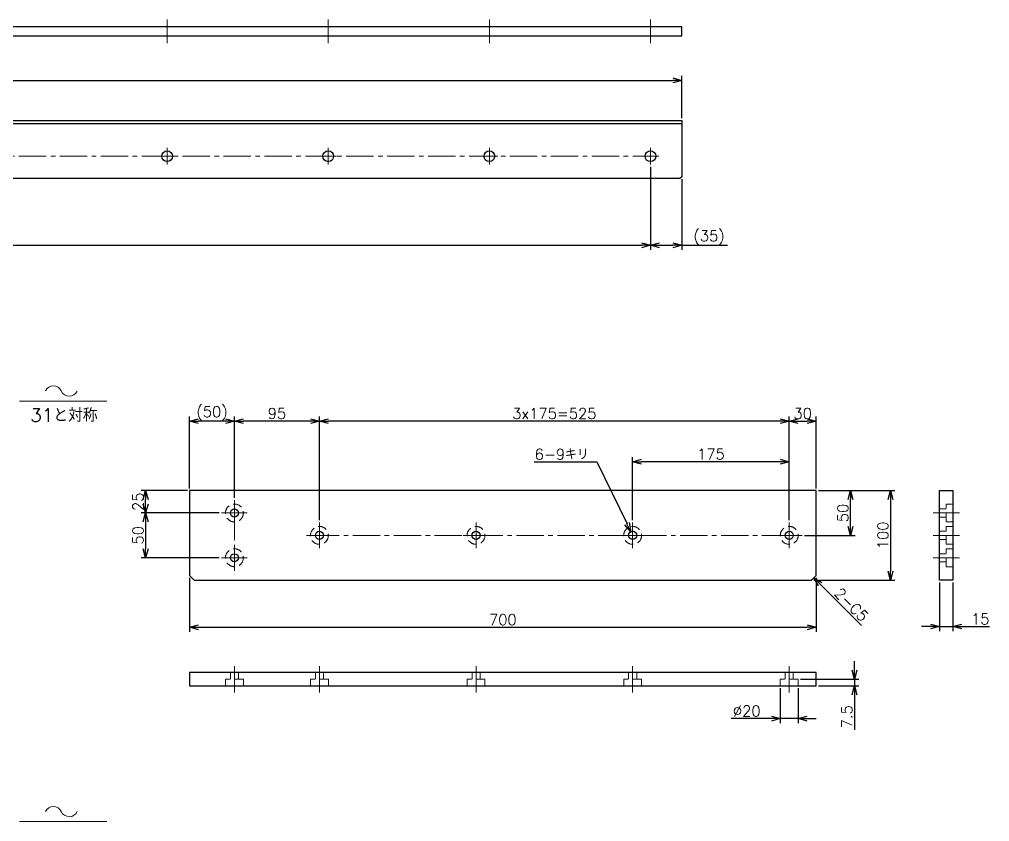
# Model space of a CAD drawing. Header units: millimetres. Extents: x 0 to 6647, y -19 to 2332.
# Drawn here: x 5560 to 6644, y 1208 to 2104 of the extents above; entities that cross this region are included whole.
import ezdxf

# ---------------------------------------------------------------- set-up
doc = ezdxf.new("R2010")
doc.units = ezdxf.units.MM
doc.header["$LTSCALE"] = 1.6
doc.header["$PDMODE"] = 99
doc.header["$PDSIZE"] = 1
doc.linetypes.add('CENTER2', pattern=[28.575, 19.05, -3.175, 3.175, -3.175])
doc.linetypes.add('HIDDEN', pattern=[9.525, 6.35, -3.175])
for name, color, linetype, lineweight in [('04_HIDDEN', 2, 'HIDDEN', 13), ('05_CENTER', 4, 'CENTER2', 13), ('08_DIM', 3, 'Continuous', 13)]:
    doc.layers.add(name, color=color, linetype=linetype, lineweight=lineweight)
doc.styles.add('KSS_TXT', font='txt.shx', dxfattribs={"bigfont": 'extfont2.shx'})
doc.dimstyles.new('KSS_DIM', dxfattribs={"dimscale": 4, "dimtxt": 3, "dimasz": 2.5, "dimexe": 1.25, "dimexo": 0.625, "dimtad": 1, "dimdsep": 46, "dimtxsty": 'KSS_TXT', "dimblk": 'OPEN30', "dimcen": 0, "dimazin": 2, "dimtfac": 0.75, "dimtmove": 0, "dimatfit": 3, "dimldrblk": 'OPEN30', "dimfxl": 1.25, "dimtolj": 1, "dimarcsym": 0})
doc.dimstyles.new('KSS_DIM$3', dxfattribs={"dimscale": 4, "dimtxt": 3, "dimasz": 2.5, "dimexe": 1.25, "dimexo": 0.625, "dimtad": 1, "dimtih": 1, "dimtoh": 1, "dimdsep": 46, "dimtxsty": 'KSS_TXT', "dimblk": 'OPEN30', "dimcen": 0, "dimazin": 2, "dimtfac": 0.75, "dimtofl": 0, "dimtmove": 0, "dimatfit": 3, "dimldrblk": 'OPEN30', "dimfxl": 1.25, "dimtolj": 1, "dimarcsym": 0})

# ---------------------------------------------------------------- blocks, each defined once
blk = doc.blocks.new('_Open30')
at = {"color": 0, "linetype": 'ByBlock', "lineweight": -2}
for p, q in [((-1, 0.27), (0, 0)), ((0, 0), (-1, -0.27)), ((0, 0), (-1, 0))]:
    blk.add_line(p, q, dxfattribs=at)
blk = doc.blocks.new('*D177')
at = {"layer": '08_DIM', "color": 0, "lineweight": -2, "transparency": 16777216}
for p, q in [((4610.1, 1993.8), (4610.1, 2041)), ((6300.1, 1993.8), (6300.1, 2041)), ((4620.1, 2036), (6290.1, 2036))]:
    blk.add_line(p, q, dxfattribs=at)
at = {"layer": 'Defpoints', "color": 0, "transparency": 16777216}
for p in [(6300.1, 2036), (4610.1, 1991.3), (6300.1, 1991.3)]:
    blk.add_point(p, dxfattribs=at)
at = {"layer": '08_DIM', "color": 0, "lineweight": -2, "transparency": 16777216, "xscale": 10, "yscale": 10, "zscale": 10, "rotation": 180}
blk.add_blockref('_Open30', (4610.1, 2036), dxfattribs=at)
at = {"layer": '08_DIM', "color": 0, "lineweight": -2, "transparency": 16777216, "xscale": 10, "yscale": 10, "zscale": 10}
blk.add_blockref('_Open30', (6300.1, 2036), dxfattribs=at)
at = {"layer": '08_DIM', "color": 0, "transparency": 16777216, "insert": (5455.1, 2044.5), "char_height": 12, "attachment_point": 5, "style": 'KSS_TXT'}
blk.add_mtext('\\A1;1690', dxfattribs=at)
blk = doc.blocks.new('*D180')
at = {"layer": '08_DIM', "color": 0, "lineweight": -2, "transparency": 16777216}
for p, q in [((4645.1, 1939.5), (4645.1, 1846.8)), ((6265.1, 1939.5), (6265.1, 1846.8)), ((4655.1, 1851.8), (6255.1, 1851.8))]:
    blk.add_line(p, q, dxfattribs=at)
at = {"layer": 'Defpoints', "color": 0, "transparency": 16777216}
for p in [(4645.1, 1942), (6265.1, 1942), (6265.1, 1851.8)]:
    blk.add_point(p, dxfattribs=at)
at = {"layer": '08_DIM', "color": 0, "lineweight": -2, "transparency": 16777216, "xscale": 10, "yscale": 10, "zscale": 10, "rotation": 180}
blk.add_blockref('_Open30', (4645.1, 1851.8), dxfattribs=at)
at = {"layer": '08_DIM', "color": 0, "lineweight": -2, "transparency": 16777216, "xscale": 10, "yscale": 10, "zscale": 10}
blk.add_blockref('_Open30', (6265.1, 1851.8), dxfattribs=at)
at = {"layer": '08_DIM', "color": 0, "transparency": 16777216, "insert": (5455.1, 1860.3), "char_height": 12, "attachment_point": 5, "style": 'KSS_TXT'}
blk.add_mtext('\\A1;1620', dxfattribs=at)
blk = doc.blocks.new('*D181')
at = {"layer": '08_DIM', "color": 0, "lineweight": -2, "transparency": 16777216}
for p, q in [((6265.1, 1939.5), (6265.1, 1846.8)), ((6300.1, 1925.8), (6300.1, 1846.8)), ((6275.1, 1851.8), (6290.1, 1851.8)), ((6300.1, 1851.8), (6351.1, 1851.8))]:
    blk.add_line(p, q, dxfattribs=at)
at = {"layer": 'Defpoints', "color": 0, "transparency": 16777216}
for p in [(6265.1, 1942), (6300.1, 1928.3), (6300.1, 1851.8)]:
    blk.add_point(p, dxfattribs=at)
at = {"layer": '08_DIM', "color": 0, "lineweight": -2, "transparency": 16777216, "xscale": 10, "yscale": 10, "zscale": 10, "rotation": 180}
blk.add_blockref('_Open30', (6265.1, 1851.8), dxfattribs=at)
at = {"layer": '08_DIM', "color": 0, "lineweight": -2, "transparency": 16777216, "xscale": 10, "yscale": 10, "zscale": 10}
blk.add_blockref('_Open30', (6300.1, 1851.8), dxfattribs=at)
at = {"layer": '08_DIM', "color": 0, "transparency": 16777216, "insert": (6330.6, 1860.3), "char_height": 12, "attachment_point": 5, "style": 'KSS_TXT'}
blk.add_mtext('\\A1;(35)', dxfattribs=at)
blk = doc.blocks.new('*D219')
at = {"layer": '08_DIM', "color": 0, "lineweight": -2, "transparency": 16777216}
for p, q in [((6452.7, 1577.8), (6493.7, 1577.8)), ((6488.7, 1537.8), (6488.7, 1567.8)), ((6437.1, 1527.8), (6493.7, 1527.8))]:
    blk.add_line(p, q, dxfattribs=at)
at = {"layer": 'Defpoints', "color": 0, "transparency": 16777216}
for p in [(6450.2, 1577.8), (6488.7, 1577.8), (6434.6, 1527.8)]:
    blk.add_point(p, dxfattribs=at)
at = {"layer": '08_DIM', "color": 0, "lineweight": -2, "transparency": 16777216, "xscale": 10, "yscale": 10, "zscale": 10}
for p, rotation in [((6488.7, 1577.8), 90), ((6488.7, 1527.8), 270)]:
    blk.add_blockref('_Open30', p, dxfattribs=dict(at, rotation=rotation))
at = {"layer": '08_DIM', "color": 0, "transparency": 16777216, "insert": (6480.2, 1552.8), "char_height": 12, "attachment_point": 5, "rotation": 90, "style": 'KSS_TXT'}
blk.add_mtext('\\A1;50', dxfattribs=at)
blk = doc.blocks.new('*D220')
at = {"layer": '08_DIM', "color": 0, "lineweight": -2, "transparency": 16777216}
for p, q in [((6452.7, 1577.8), (6538.3, 1577.8)), ((6533.3, 1567.8), (6533.3, 1487.8)), ((6447.7, 1477.8), (6538.3, 1477.8))]:
    blk.add_line(p, q, dxfattribs=at)
at = {"layer": 'Defpoints', "color": 0, "transparency": 16777216}
for p in [(6450.2, 1577.8), (6445.2, 1477.8), (6533.3, 1477.8)]:
    blk.add_point(p, dxfattribs=at)
at = {"layer": '08_DIM', "color": 0, "lineweight": -2, "transparency": 16777216, "xscale": 10, "yscale": 10, "zscale": 10}
for p, rotation in [((6533.3, 1577.8), 90), ((6533.3, 1477.8), 270)]:
    blk.add_blockref('_Open30', p, dxfattribs=dict(at, rotation=rotation))
at = {"layer": '08_DIM', "color": 0, "transparency": 16777216, "insert": (6524.8, 1527.8), "char_height": 12, "attachment_point": 5, "rotation": 90, "style": 'KSS_TXT'}
blk.add_mtext('\\A1;100', dxfattribs=at)
blk = doc.blocks.new('*D221')
at = {"layer": '08_DIM', "color": 0, "lineweight": -2, "transparency": 16777216}
for p, q in [((6420.2, 1544.7), (6420.2, 1660.4)), ((6450.2, 1580.3), (6450.2, 1660.4)), ((6430.2, 1655.4), (6440.2, 1655.4))]:
    blk.add_line(p, q, dxfattribs=at)
at = {"layer": 'Defpoints', "color": 0, "transparency": 16777216}
for p in [(6450.2, 1655.4), (6450.2, 1577.8), (6420.2, 1542.2)]:
    blk.add_point(p, dxfattribs=at)
at = {"layer": '08_DIM', "color": 0, "lineweight": -2, "transparency": 16777216, "xscale": 10, "yscale": 10, "zscale": 10, "rotation": 180}
blk.add_blockref('_Open30', (6420.2, 1655.4), dxfattribs=at)
at = {"layer": '08_DIM', "color": 0, "lineweight": -2, "transparency": 16777216, "xscale": 10, "yscale": 10, "zscale": 10}
blk.add_blockref('_Open30', (6450.2, 1655.4), dxfattribs=at)
at = {"layer": '08_DIM', "color": 0, "transparency": 16777216, "insert": (6435.2, 1663.9), "char_height": 12, "attachment_point": 5, "style": 'KSS_TXT'}
blk.add_mtext('\\A1;30', dxfattribs=at)
blk = doc.blocks.new('*D222')
at = {"layer": '08_DIM', "color": 0, "lineweight": -2, "transparency": 16777216}
for p, q in [((5895.2, 1544.7), (5895.2, 1660.4)), ((6420.2, 1544.7), (6420.2, 1660.4)), ((6410.2, 1655.4), (5905.2, 1655.4))]:
    blk.add_line(p, q, dxfattribs=at)
at = {"layer": 'Defpoints', "color": 0, "transparency": 16777216}
for p in [(5895.2, 1655.4), (5895.2, 1542.2), (6420.2, 1542.2)]:
    blk.add_point(p, dxfattribs=at)
at = {"layer": '08_DIM', "color": 0, "lineweight": -2, "transparency": 16777216, "xscale": 10, "yscale": 10, "zscale": 10, "rotation": 180}
blk.add_blockref('_Open30', (5895.2, 1655.4), dxfattribs=at)
at = {"layer": '08_DIM', "color": 0, "lineweight": -2, "transparency": 16777216, "xscale": 10, "yscale": 10, "zscale": 10}
blk.add_blockref('_Open30', (6420.2, 1655.4), dxfattribs=at)
at = {"layer": '08_DIM', "color": 0, "transparency": 16777216, "insert": (6157.7, 1663.9), "char_height": 12, "attachment_point": 5, "style": 'KSS_TXT'}
blk.add_mtext('\\A1;3x175=525', dxfattribs=at)
blk = doc.blocks.new('*D223')
at = {"layer": '08_DIM', "color": 0, "lineweight": -2, "transparency": 16777216}
for p, q in [((6245.2, 1544.7), (6245.2, 1615.1)), ((6410.2, 1610.1), (6255.2, 1610.1)), ((6420.2, 1544.7), (6420.2, 1615.1))]:
    blk.add_line(p, q, dxfattribs=at)
at = {"layer": 'Defpoints', "color": 0, "transparency": 16777216}
for p in [(6245.2, 1610.1), (6245.2, 1542.2), (6420.2, 1542.2)]:
    blk.add_point(p, dxfattribs=at)
at = {"layer": '08_DIM', "color": 0, "lineweight": -2, "transparency": 16777216, "xscale": 10, "yscale": 10, "zscale": 10, "rotation": 180}
blk.add_blockref('_Open30', (6245.2, 1610.1), dxfattribs=at)
at = {"layer": '08_DIM', "color": 0, "lineweight": -2, "transparency": 16777216, "xscale": 10, "yscale": 10, "zscale": 10}
blk.add_blockref('_Open30', (6420.2, 1610.1), dxfattribs=at)
at = {"layer": '08_DIM', "color": 0, "transparency": 16777216, "insert": (6332.7, 1618.6), "char_height": 12, "attachment_point": 5, "style": 'KSS_TXT'}
blk.add_mtext('\\A1;175', dxfattribs=at)
blk = doc.blocks.new('*D224')
at = {"layer": '08_DIM', "color": 0, "lineweight": -2, "transparency": 16777216}
for p, q in [((5800.2, 1569.7), (5800.2, 1660.4)), ((5895.2, 1544.7), (5895.2, 1660.4)), ((5885.2, 1655.4), (5810.2, 1655.4))]:
    blk.add_line(p, q, dxfattribs=at)
at = {"layer": 'Defpoints', "color": 0, "transparency": 16777216}
for p in [(5800.2, 1655.4), (5800.2, 1567.2), (5895.2, 1542.2)]:
    blk.add_point(p, dxfattribs=at)
at = {"layer": '08_DIM', "color": 0, "lineweight": -2, "transparency": 16777216, "xscale": 10, "yscale": 10, "zscale": 10, "rotation": 180}
blk.add_blockref('_Open30', (5800.2, 1655.4), dxfattribs=at)
at = {"layer": '08_DIM', "color": 0, "lineweight": -2, "transparency": 16777216, "xscale": 10, "yscale": 10, "zscale": 10}
blk.add_blockref('_Open30', (5895.2, 1655.4), dxfattribs=at)
at = {"layer": '08_DIM', "color": 0, "transparency": 16777216, "insert": (5847.7, 1663.9), "char_height": 12, "attachment_point": 5, "style": 'KSS_TXT'}
blk.add_mtext('\\A1;95', dxfattribs=at)
blk = doc.blocks.new('*D225')
at = {"layer": '08_DIM', "color": 0, "lineweight": -2, "transparency": 16777216}
for p, q in [((5750.2, 1580.3), (5750.2, 1660.4)), ((5800.2, 1569.7), (5800.2, 1660.4)), ((5790.2, 1655.4), (5760.2, 1655.4))]:
    blk.add_line(p, q, dxfattribs=at)
at = {"layer": 'Defpoints', "color": 0, "transparency": 16777216}
for p in [(5750.2, 1655.4), (5750.2, 1577.8), (5800.2, 1567.2)]:
    blk.add_point(p, dxfattribs=at)
at = {"layer": '08_DIM', "color": 0, "lineweight": -2, "transparency": 16777216, "xscale": 10, "yscale": 10, "zscale": 10, "rotation": 180}
blk.add_blockref('_Open30', (5750.2, 1655.4), dxfattribs=at)
at = {"layer": '08_DIM', "color": 0, "lineweight": -2, "transparency": 16777216, "xscale": 10, "yscale": 10, "zscale": 10}
blk.add_blockref('_Open30', (5800.2, 1655.4), dxfattribs=at)
at = {"layer": '08_DIM', "color": 0, "transparency": 16777216, "insert": (5775.2, 1663.9), "char_height": 12, "attachment_point": 5, "style": 'KSS_TXT'}
blk.add_mtext('\\A1;(50)', dxfattribs=at)
blk = doc.blocks.new('*D226')
at = {"layer": '08_DIM', "color": 0, "lineweight": -2, "transparency": 16777216}
for p, q in [((5750.2, 1480.3), (5750.2, 1420.1)), ((6450.2, 1480.3), (6450.2, 1420.1)), ((5760.2, 1425.1), (6440.2, 1425.1))]:
    blk.add_line(p, q, dxfattribs=at)
at = {"layer": 'Defpoints', "color": 0, "transparency": 16777216}
for p in [(5750.2, 1482.8), (6450.2, 1482.8), (6450.2, 1425.1)]:
    blk.add_point(p, dxfattribs=at)
at = {"layer": '08_DIM', "color": 0, "lineweight": -2, "transparency": 16777216, "xscale": 10, "yscale": 10, "zscale": 10, "rotation": 180}
blk.add_blockref('_Open30', (5750.2, 1425.1), dxfattribs=at)
at = {"layer": '08_DIM', "color": 0, "lineweight": -2, "transparency": 16777216, "xscale": 10, "yscale": 10, "zscale": 10}
blk.add_blockref('_Open30', (6450.2, 1425.1), dxfattribs=at)
at = {"layer": '08_DIM', "color": 0, "transparency": 16777216, "insert": (6100.2, 1433.6), "char_height": 12, "attachment_point": 5, "style": 'KSS_TXT'}
blk.add_mtext('\\A1;700', dxfattribs=at)
blk = doc.blocks.new('*D227')
at = {"layer": '08_DIM', "color": 0, "lineweight": -2, "transparency": 16777216}
for p, q in [((5747.7, 1577.8), (5696, 1577.8)), ((5701, 1562.8), (5701, 1567.8)), ((5783.3, 1552.8), (5696, 1552.8))]:
    blk.add_line(p, q, dxfattribs=at)
at = {"layer": 'Defpoints', "color": 0, "transparency": 16777216}
for p in [(5701, 1577.8), (5750.2, 1577.8), (5785.8, 1552.8)]:
    blk.add_point(p, dxfattribs=at)
at = {"layer": '08_DIM', "color": 0, "lineweight": -2, "transparency": 16777216, "xscale": 10, "yscale": 10, "zscale": 10}
for p, rotation in [((5701, 1577.8), 90), ((5701, 1552.8), 270)]:
    blk.add_blockref('_Open30', p, dxfattribs=dict(at, rotation=rotation))
at = {"layer": '08_DIM', "color": 0, "transparency": 16777216, "insert": (5692.5, 1565.3), "char_height": 12, "attachment_point": 5, "rotation": 90, "style": 'KSS_TXT'}
blk.add_mtext('\\A1;25', dxfattribs=at)
blk = doc.blocks.new('*D228')
at = {"layer": '08_DIM', "color": 0, "lineweight": -2, "transparency": 16777216}
for p, q in [((5783.3, 1552.8), (5696, 1552.8)), ((5701, 1542.8), (5701, 1512.8)), ((5783.3, 1502.8), (5696, 1502.8))]:
    blk.add_line(p, q, dxfattribs=at)
at = {"layer": 'Defpoints', "color": 0, "transparency": 16777216}
for p in [(5785.8, 1552.8), (5701, 1502.8), (5785.8, 1502.8)]:
    blk.add_point(p, dxfattribs=at)
at = {"layer": '08_DIM', "color": 0, "lineweight": -2, "transparency": 16777216, "xscale": 10, "yscale": 10, "zscale": 10}
for p, rotation in [((5701, 1552.8), 90), ((5701, 1502.8), 270)]:
    blk.add_blockref('_Open30', p, dxfattribs=dict(at, rotation=rotation))
at = {"layer": '08_DIM', "color": 0, "transparency": 16777216, "insert": (5692.5, 1527.8), "char_height": 12, "attachment_point": 5, "rotation": 90, "style": 'KSS_TXT'}
blk.add_mtext('\\A1;50', dxfattribs=at)
blk = doc.blocks.new('*D229')
at = {"layer": '08_DIM', "color": 0, "lineweight": -2, "transparency": 16777216}
for p, q in [((6410.2, 1357.2), (6410.2, 1318.1)), ((6430.2, 1357.2), (6430.2, 1318.1)), ((6400.2, 1323.1), (6355.2, 1323.1)), ((6430.2, 1323.1), (6410.2, 1323.1)), ((6440.2, 1323.1), (6450.2, 1323.1))]:
    blk.add_line(p, q, dxfattribs=at)
at = {"layer": 'Defpoints', "color": 0, "transparency": 16777216}
for p in [(6410.2, 1359.7), (6430.2, 1359.7), (6410.2, 1323.1)]:
    blk.add_point(p, dxfattribs=at)
at = {"layer": '08_DIM', "color": 0, "lineweight": -2, "transparency": 16777216, "xscale": 10, "yscale": 10, "zscale": 10}
blk.add_blockref('_Open30', (6410.2, 1323.1), dxfattribs=at)
at = {"layer": '08_DIM', "color": 0, "lineweight": -2, "transparency": 16777216, "xscale": 10, "yscale": 10, "zscale": 10, "rotation": 180}
blk.add_blockref('_Open30', (6430.2, 1323.1), dxfattribs=at)
at = {"layer": '08_DIM', "color": 0, "transparency": 16777216, "insert": (6372.7, 1331.6), "char_height": 12, "attachment_point": 5, "style": 'KSS_TXT'}
blk.add_mtext('\\A1;%%C20', dxfattribs=at)
blk = doc.blocks.new('*D230')
at = {"layer": '08_DIM', "color": 0, "lineweight": -2, "transparency": 16777216}
for p, q in [((6493.1, 1377.2), (6493.1, 1387.2)), ((6432.7, 1367.2), (6498.1, 1367.2)), ((6493.1, 1367.2), (6493.1, 1359.7)), ((6452.7, 1359.7), (6498.1, 1359.7)), ((6493.1, 1349.7), (6493.1, 1310.7))]:
    blk.add_line(p, q, dxfattribs=at)
at = {"layer": 'Defpoints', "color": 0, "transparency": 16777216}
for p in [(6430.2, 1367.2), (6450.2, 1359.7), (6493.1, 1359.7)]:
    blk.add_point(p, dxfattribs=at)
at = {"layer": '08_DIM', "color": 0, "lineweight": -2, "transparency": 16777216, "xscale": 10, "yscale": 10, "zscale": 10}
for p, rotation in [((6493.1, 1367.2), 270), ((6493.1, 1359.7), 90)]:
    blk.add_blockref('_Open30', p, dxfattribs=dict(at, rotation=rotation))
at = {"layer": '08_DIM', "color": 0, "transparency": 16777216, "insert": (6484.6, 1325.2), "char_height": 12, "attachment_point": 5, "rotation": 90, "style": 'KSS_TXT'}
blk.add_mtext('\\A1;7.5', dxfattribs=at)
blk = doc.blocks.new('*D231')
at = {"layer": '08_DIM', "color": 0, "lineweight": -2, "transparency": 16777216}
for p, q in [((6135.1, 1609.9), (6205.2, 1609.9)), ((6205.2, 1609.9), (6238.9, 1540.8))]:
    blk.add_line(p, q, dxfattribs=at)
at = {"layer": 'Defpoints', "color": 0, "transparency": 16777216}
for p in [(6243.2, 1531.8), (6247.2, 1523.7)]:
    blk.add_point(p, dxfattribs=at)
at = {"layer": '08_DIM', "color": 0, "lineweight": -2, "transparency": 16777216, "xscale": 10, "yscale": 10, "zscale": 10, "rotation": 295.9835633605977}
blk.add_blockref('_Open30', (6243.2, 1531.8), dxfattribs=at)
at = {"layer": '08_DIM', "color": 0, "transparency": 16777216, "insert": (6165.9, 1618.4), "char_height": 12, "attachment_point": 5, "style": 'KSS_TXT'}
blk.add_mtext('\\A1;6-9キリ', dxfattribs=at)
blk = doc.blocks.new('*D232')
at = {"layer": '08_DIM', "color": 0, "lineweight": -2, "transparency": 16777216}
for p, q in [((6588.1, 1475.3), (6588.1, 1420.9)), ((6603.1, 1475.3), (6603.1, 1420.9)), ((6578.1, 1425.9), (6568.1, 1425.9)), ((6588.1, 1425.9), (6603.1, 1425.9)), ((6613.1, 1425.9), (6644.1, 1425.9))]:
    blk.add_line(p, q, dxfattribs=at)
at = {"layer": 'Defpoints', "color": 0, "transparency": 16777216}
for p in [(6588.1, 1477.8), (6603.1, 1477.8), (6603.1, 1425.9)]:
    blk.add_point(p, dxfattribs=at)
at = {"layer": '08_DIM', "color": 0, "lineweight": -2, "transparency": 16777216, "xscale": 10, "yscale": 10, "zscale": 10}
blk.add_blockref('_Open30', (6588.1, 1425.9), dxfattribs=at)
at = {"layer": '08_DIM', "color": 0, "lineweight": -2, "transparency": 16777216, "xscale": 10, "yscale": 10, "zscale": 10, "rotation": 180}
blk.add_blockref('_Open30', (6603.1, 1425.9), dxfattribs=at)
at = {"layer": '08_DIM', "color": 0, "transparency": 16777216, "insert": (6633.6, 1434.4), "char_height": 12, "attachment_point": 5, "style": 'KSS_TXT'}
blk.add_mtext('\\A1;15', dxfattribs=at)
blk = doc.blocks.new('p1ba05')
for centre, start, end in [((-2.95, 0.29), 24.2276, 155.5758), ((0, 1.62), 204.2276, 335.5758)]:
    blk.add_arc(centre, 1.62, start, end)
blk = doc.blocks.new('*D247')
at = {"layer": '08_DIM', "color": 0, "lineweight": -2, "transparency": 16777216}
blk.add_line((6454.8, 1473.2), (6500.9, 1427.1), dxfattribs=at)
at = {"layer": 'Defpoints', "color": 0, "transparency": 16777216}
for p in [(6447.7, 1480.3), (6507.8, 1420.2), (6507.8, 1420.2)]:
    blk.add_point(p, dxfattribs=at)
at = {"layer": '08_DIM', "color": 0, "lineweight": -2, "transparency": 16777216, "xscale": 10, "yscale": 10, "zscale": 10, "rotation": 135}
blk.add_blockref('_Open30', (6447.7, 1480.3), dxfattribs=at)
at = {"layer": '08_DIM', "color": 0, "transparency": 16777216, "insert": (6489.6, 1450.4), "char_height": 12, "attachment_point": 5, "rotation": 315, "style": 'KSS_TXT'}
blk.add_mtext('\\A1;2-C5', dxfattribs=at)

msp = doc.modelspace()

# ---------------------------------------------------------------- linework, layer by layer
at = {"color": 3}
msp.add_line((4610.083, 1987.913), (6300.083, 1987.913), dxfattribs=at)
at = {"color": 0}
for points in [[(4610.083, 2085.855), (6300.083, 2085.855), (6300.083, 2095.855), (4610.083, 2095.855)], [(4610.083, 1991.299), (6300.083, 1991.299), (6300.083, 1928.299), (6298.083, 1926.299), (4612.083, 1926.299), (4610.083, 1928.299)], [(6588.062, 1477.787), (6588.062, 1577.787), (6603.062, 1577.787), (6603.062, 1477.787)], [(6450.206, 1374.739), (5750.206, 1374.739), (5750.206, 1359.739), (6450.206, 1359.739)]]:
    msp.add_lwpolyline(points, close=True, dxfattribs=at)
for points in [[(6450.206, 1577.787), (5750.206, 1577.787)], [(5750.206, 1577.787), (5750.206, 1577.787), (5750.206, 1482.787), (5755.206, 1477.787), (6445.206, 1477.787), (6450.206, 1482.787), (6450.206, 1577.787)]]:
    msp.add_lwpolyline(points, dxfattribs=at)
for centre, radius in [((5725.083, 1951.299), 6), ((5905.083, 1951.299), 6), ((6085.083, 1951.299), 6), ((6265.083, 1951.299), 6), ((5800.206, 1552.787), 4.5), ((5895.206, 1527.787), 4.5), ((6070.206, 1527.787), 4.5), ((6245.206, 1527.787), 4.5), ((6420.206, 1527.787), 4.5), ((5800.206, 1502.787), 4.5)]:
    msp.add_circle(centre, radius, dxfattribs=at)
at = {"layer": '04_HIDDEN'}
for p, q in [((6595.562, 1542.787), (6595.562, 1562.787)), ((6595.562, 1562.787), (6603.062, 1562.787)), ((6595.562, 1557.287), (6588.062, 1557.287)), ((6595.562, 1548.287), (6588.062, 1548.287)), ((6603.062, 1542.787), (6595.562, 1542.787)), ((6595.562, 1532.287), (6588.062, 1532.287)), ((6595.562, 1517.787), (6595.562, 1537.787)), ((6595.562, 1537.787), (6603.062, 1537.787)), ((6595.562, 1523.287), (6588.062, 1523.287)), ((6603.062, 1517.787), (6595.562, 1517.787)), ((6595.562, 1507.287), (6588.062, 1507.287)), ((6595.562, 1492.787), (6595.562, 1512.787)), ((6595.562, 1512.787), (6603.062, 1512.787)), ((6595.562, 1498.287), (6588.062, 1498.287)), ((6603.062, 1492.787), (6595.562, 1492.787)), ((5810.206, 1367.239), (5790.206, 1367.239)), ((5790.206, 1367.239), (5790.206, 1359.739)), ((5795.706, 1367.239), (5795.706, 1374.739)), ((5804.706, 1367.239), (5804.706, 1374.739)), ((5810.206, 1359.739), (5810.206, 1367.239)), ((5905.206, 1367.239), (5885.206, 1367.239)), ((5885.206, 1367.239), (5885.206, 1359.739)), ((5890.706, 1367.239), (5890.706, 1374.739)), ((5899.706, 1367.239), (5899.706, 1374.739)), ((5905.206, 1359.739), (5905.206, 1367.239)), ((6080.206, 1367.239), (6060.206, 1367.239)), ((6060.206, 1367.239), (6060.206, 1359.739)), ((6065.706, 1367.239), (6065.706, 1374.739)), ((6074.706, 1367.239), (6074.706, 1374.739)), ((6080.206, 1359.739), (6080.206, 1367.239)), ((6255.206, 1367.239), (6235.206, 1367.239)), ((6235.206, 1367.239), (6235.206, 1359.739)), ((6240.706, 1367.239), (6240.706, 1374.739)), ((6249.706, 1367.239), (6249.706, 1374.739)), ((6255.206, 1359.739), (6255.206, 1367.239)), ((6430.206, 1367.239), (6410.206, 1367.239)), ((6410.206, 1367.239), (6410.206, 1359.739)), ((6415.706, 1367.239), (6415.706, 1374.739)), ((6424.706, 1367.239), (6424.706, 1374.739)), ((6430.206, 1359.739), (6430.206, 1367.239))]:
    msp.add_line(p, q, dxfattribs=at)
for centre in [(5800.206, 1552.787), (5895.206, 1527.787), (6070.206, 1527.787), (6245.206, 1527.787), (6420.206, 1527.787), (5800.206, 1502.787)]:
    msp.add_circle(centre, 10, dxfattribs=at)
at = {"layer": '05_CENTER'}
for p, q in [((5725.083, 2104.095), (5725.083, 2077.616)), ((5905.083, 2104.095), (5905.083, 2077.616)), ((6085.083, 2104.095), (6085.083, 2077.616)), ((6265.083, 2104.095), (6265.083, 2077.616)), ((5725.083, 1941.958), (5725.083, 1960.64)), ((5905.083, 1941.958), (5905.083, 1960.64)), ((6085.083, 1941.958), (6085.083, 1960.64)), ((6265.083, 1941.958), (6265.083, 1960.64)), ((4645.083, 1951.299), (6265.083, 1951.299)), ((5734.424, 1951.299), (5715.742, 1951.299)), ((5914.424, 1951.299), (5895.742, 1951.299)), ((6094.424, 1951.299), (6075.742, 1951.299)), ((6274.424, 1951.299), (6255.742, 1951.299)), ((5800.206, 1538.348), (5800.206, 1567.226)), ((5785.767, 1552.787), (5814.645, 1552.787)), ((5800.206, 1552.787), (5800.206, 1502.787)), ((6610.383, 1552.787), (6581.077, 1552.787)), ((5895.206, 1513.348), (5895.206, 1542.226)), ((6070.206, 1513.348), (6070.206, 1542.226)), ((6245.206, 1513.348), (6245.206, 1542.226)), ((6420.206, 1513.348), (6420.206, 1542.226)), ((5880.767, 1527.787), (5909.645, 1527.787)), ((6420.206, 1527.787), (5895.206, 1527.787)), ((6055.767, 1527.787), (6084.645, 1527.787)), ((6230.767, 1527.787), (6259.645, 1527.787)), ((6405.767, 1527.787), (6434.645, 1527.787)), ((6610.383, 1527.787), (6581.077, 1527.787)), ((5800.206, 1488.348), (5800.206, 1517.226)), ((5785.767, 1502.787), (5814.645, 1502.787)), ((6610.383, 1502.787), (6581.077, 1502.787)), ((5800.206, 1352.417), (5800.206, 1381.723)), ((5895.206, 1352.417), (5895.206, 1381.723)), ((6070.206, 1352.417), (6070.206, 1381.723)), ((6245.206, 1352.417), (6245.206, 1381.723)), ((6420.206, 1352.417), (6420.206, 1381.723))]:
    msp.add_line(p, q, dxfattribs=at)
at = {"layer": '08_DIM'}
for p, q in [((5559.975, 1677.838), (5657.581, 1677.838)), ((5559.975, 1208.074), (5657.581, 1208.074))]:
    msp.add_line(p, q, dxfattribs=at)

# ---------------------------------------------------------------- block references
at = {"layer": '08_DIM', "xscale": 6, "yscale": 6, "zscale": 6}
for p in [(5615.625, 1683.308), (5615.625, 1213.545)]:
    msp.add_blockref('p1ba05', p, dxfattribs=at)

# ---------------------------------------------------------------- texts
at = {"layer": '08_DIM', "style": 'KSS_TXT'}
msp.add_text('31と対称', height=15, dxfattribs=at).set_placement((5572.109, 1654.576))

# ---------------------------------------------------------------- dimensions: what is measured, and where the dimension line sits
at = {"layer": '08_DIM'}
for base, p1, p2, picture, middle in [((6300.083, 2036.019), (4610.083, 1991.299), (6300.083, 1991.299), '*D177', (5455.083, 2044.519)), ((6265.083, 1851.826), (4645.083, 1941.958), (6265.083, 1941.958), '*D180', (5455.083, 1860.326))]:
    dim = msp.add_linear_dim(base=base, p1=p1, p2=p2, dimstyle='KSS_DIM', override={"dimarcsym": 1}, dxfattribs=at)
    dim.commit()
    dim.dimension.update_dxf_attribs({"geometry": picture, "text_midpoint": middle})
dim = msp.add_linear_dim(base=(6300.083, 1851.826), p1=(6265.083, 1941.958), p2=(6300.083, 1928.299), text='(<>)', dimstyle='KSS_DIM', override={"dimarcsym": 1}, dxfattribs=at)
dim.commit()
dim.dimension.update_dxf_attribs({"geometry": '*D181', "text_midpoint": (6330.583, 1860.326)})
for base, p1, p2, text, picture, middle in [((5750.206, 1655.415), (5800.206, 1567.226), (5750.206, 1577.787), '(<>)', '*D225', (5775.206, 1663.915)), ((5895.206, 1655.415), (6420.206, 1542.226), (5895.206, 1542.226), '3x175=<>', '*D222', (6157.706, 1663.915)), ((6410.206, 1323.09), (6430.206, 1359.739), (6410.206, 1359.739), '%%C<>', '*D229', (6372.706, 1331.59))]:
    dim = msp.add_linear_dim(base=base, p1=p1, p2=p2, angle=180, text=text, dimstyle='KSS_DIM', override={"dimarcsym": 1}, dxfattribs=at)
    dim.commit()
    dim.dimension.update_dxf_attribs({"geometry": picture, "text_midpoint": middle})
for base, p1, p2, angle, picture, middle in [((5800.206, 1655.415), (5895.206, 1542.226), (5800.206, 1567.226), 180, '*D224', (5847.706, 1663.915)), ((6450.206, 1655.415), (6420.206, 1542.226), (6450.206, 1577.787), 180, '*D221', (6435.206, 1663.915)), ((6245.206, 1610.084), (6420.206, 1542.226), (6245.206, 1542.226), 180, '*D223', (6332.706, 1618.584)), ((5700.952, 1577.787), (5785.767, 1552.787), (5750.206, 1577.787), 90, '*D227', (5692.452, 1565.287)), ((6488.739, 1577.787), (6434.645, 1527.787), (6450.206, 1577.787), 90, '*D219', (6480.239, 1552.787)), ((6533.277, 1477.787), (6450.206, 1577.787), (6445.206, 1477.787), 90, '*D220', (6524.777, 1527.787)), ((5700.952, 1502.787), (5785.767, 1552.787), (5785.767, 1502.787), 90, '*D228', (5692.452, 1527.787)), ((6450.206, 1425.067), (5750.206, 1482.787), (6450.206, 1482.787), 180, '*D226', (6100.206, 1433.567)), ((6603.062, 1425.853), (6588.062, 1477.787), (6603.062, 1477.787), 180, '*D232', (6633.562, 1434.353)), ((6493.14, 1359.739), (6430.206, 1367.239), (6450.206, 1359.739), 90, '*D230', (6484.64, 1325.239))]:
    dim = msp.add_linear_dim(base=base, p1=p1, p2=p2, angle=angle, dimstyle='KSS_DIM', override={"dimarcsym": 1}, dxfattribs=at)
    dim.commit()
    dim.dimension.update_dxf_attribs({"geometry": picture, "text_midpoint": middle})
dim = msp.add_diameter_dim_2p(p1=(6247.178, 1523.742), p2=(6243.235, 1531.832), text='6-<>キリ', dimstyle='KSS_DIM$3', override={"dimpost": '<>', "dimtix": 1, "dimarcsym": 1}, dxfattribs=at)
dim.commit()
dim.dimension.update_dxf_attribs({"geometry": '*D231', "text_midpoint": (6165.908, 1609.855), "dimtype": 163})
dim = msp.add_linear_dim(base=(6507.795, 1420.198), p1=(6447.706, 1480.287), p2=(6507.795, 1420.198), angle=315, text='2-C5', dimstyle='KSS_DIM', override={"dimse1": 1, "dimse2": 1, "dimsd2": 1, "dimarcsym": 1}, dxfattribs=at)
dim.commit()
dim.dimension.update_dxf_attribs({"geometry": '*D247', "text_midpoint": (6483.588, 1444.405), "dimtype": 161})

doc.saveas('drawing.dxf')
